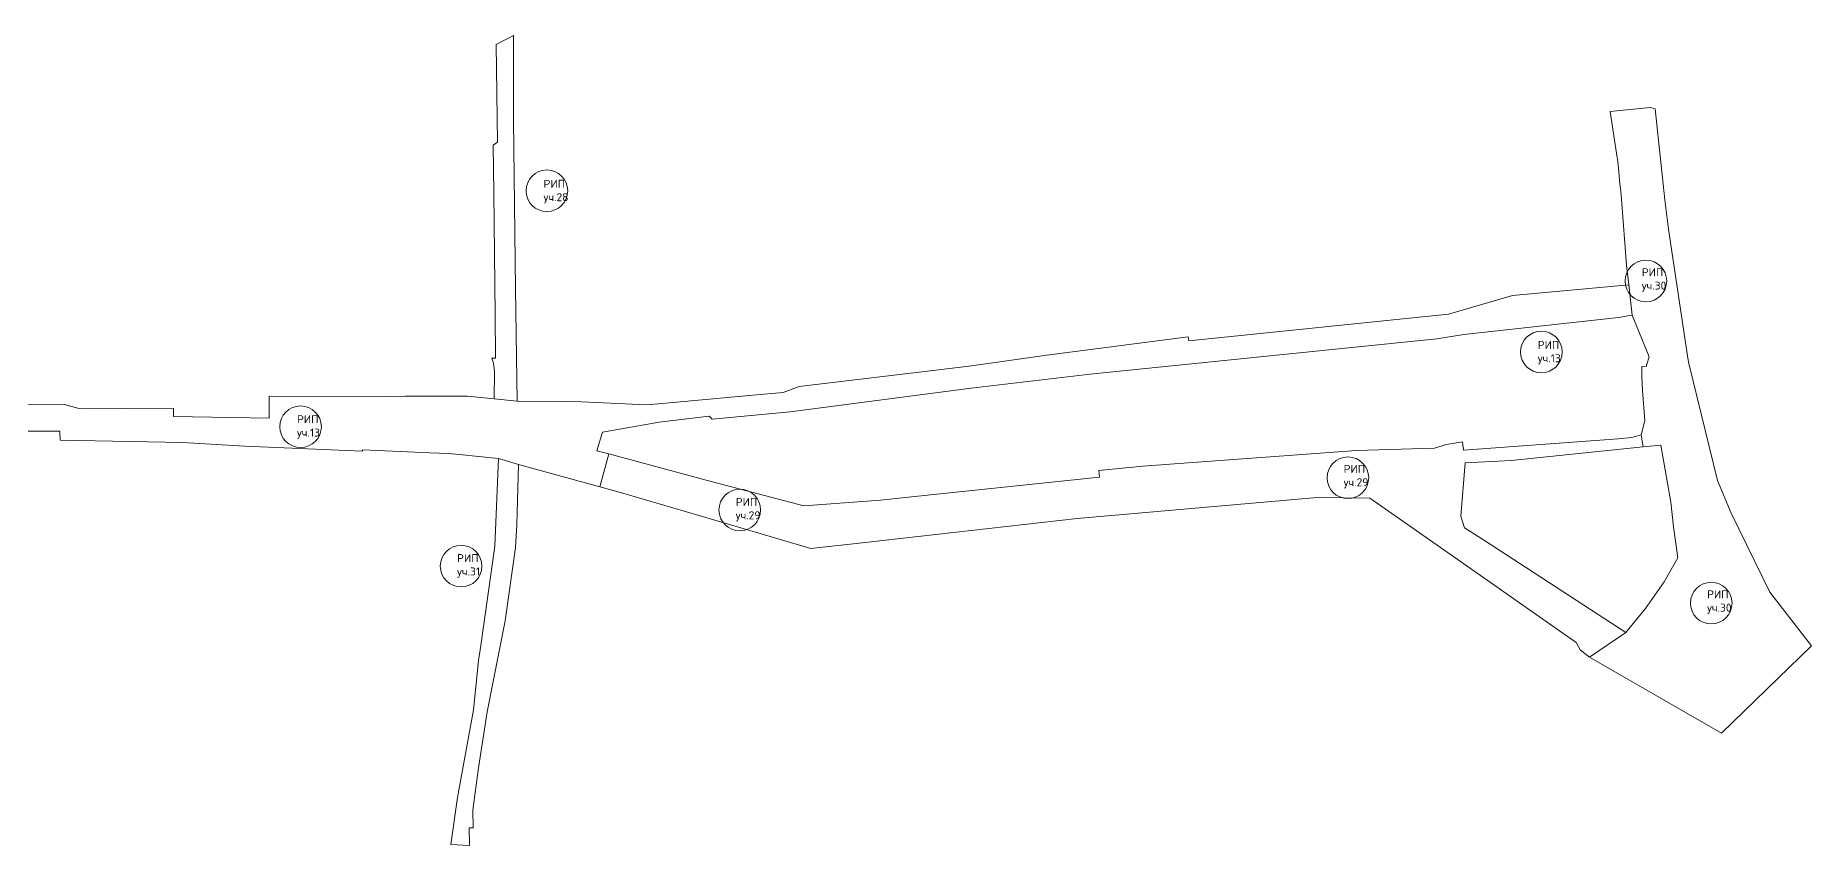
# Model space of a CAD drawing. Extents: x 1393021 to 1399299, y 356820 to 361044.
# Drawn here: x 1397849 to 1399299, y 359015 to 359677 of the extents above; entities that cross this region are included whole.
import ezdxf

# ---------------------------------------------------------------- set-up
doc = ezdxf.new("R2010")
doc.units = 0
doc.header["$MEASUREMENT"] = 0
doc.layers.add('РИП', color=42, linetype='Continuous')
doc.styles.get("Standard").update_dxf_attribs({"font": 'simplex.shx'})

msp = doc.modelspace()

# ---------------------------------------------------------------- linework, layer by layer
at = {"layer": 'РИП', "lineweight": 20}
for points in [[(1398242.3, 359378.4), (1398241.1, 359470.1), (1398239.3, 359608.2), (1398239.3, 359677.3), (1398225.1, 359670), (1398226.2, 359590.1), (1398222.7, 359587.6), (1398223.2, 359548.7), (1398224.3, 359449.3), (1398224.7, 359413.6), (1398221.7, 359413.6), (1398223, 359409.6), (1398223.8, 359402.8), (1398223.6, 359380.3), (1398242.3, 359378.4)], [(1399117.7, 359169.2), (1399225.7, 359107.2), (1399299.1, 359178.7), (1399265, 359222.4), (1399233.5, 359287), (1399222.2, 359313.8), (1399198.8, 359409.3), (1399198.1, 359413.5), (1399182.4, 359519), (1399179.2, 359543), (1399171.4, 359617.4), (1399167.3, 359618.3), (1399134.7, 359615.3), (1399140.1, 359579.1), (1399140.9, 359574.3), (1399141.8, 359565.5), (1399142.6, 359556.3), (1399143.4, 359549.8), (1399143.9, 359543.6), (1399148, 359489.7), (1399150, 359473.6), (1399152.7, 359448.7), (1399166.6, 359414.7), (1399164.6, 359408.7), (1399164.3, 359408.5), (1399164.4, 359407), (1399160.5, 359406.8), (1399160.6, 359398.5), (1399161.2, 359387.3), (1399163, 359362.7), (1399160.1, 359351), (1399161.7, 359341.1), (1399176, 359342.5), (1399184.1, 359296.1), (1399186.3, 359275.7), (1399189.9, 359250.4), (1399178.9, 359230.8), (1399163.6, 359209), (1399147.4, 359189.6), (1399117.7, 359169.2)], [(1398309.8, 359308.4), (1398317.1, 359335.4), (1398307.5, 359337.9), (1398311.9, 359353.1), (1398358.4, 359361.4), (1398399, 359366.2), (1398401.5, 359363.7), (1398465.2, 359369.9), (1398613, 359389), (1398710.3, 359400.6), (1398993.1, 359429.4), (1399015.2, 359433.1), (1399141.4, 359446.9), (1399152.7, 359448.7), (1399150, 359473.5), (1399054.9, 359464.7), (1399002.7, 359449.7), (1398790.6, 359427.7), (1398790.3, 359431), (1398674.9, 359416.2), (1398611.4, 359407.1), (1398472.5, 359390.4), (1398459.4, 359385.6), (1398437.7, 359383.6), (1398372.8, 359377.6), (1398348.2, 359375.5), (1398294.9, 359378), (1398283.5, 359378.2), (1398242.3, 359378.4), (1398223.6, 359380.3), (1398201.8, 359382.5), (1398161.7, 359382.5), (1398150.7, 359382.5), (1398122.8, 359382.1), (1398040, 359382.5), (1398039.8, 359364.6), (1397961.7, 359366.1), (1397961.7, 359372.7), (1397885.5, 359372.2), (1397872.9, 359375.9), (1397705.2, 359377)], [(1397840.1, 359353.9), (1397869.1, 359353.9), (1397869.1, 359352.6), (1397869.2, 359346.6), (1397969.2, 359344.6), (1398019.9, 359341.7), (1398116.1, 359337.7), (1398116.1, 359338.6), (1398134.6, 359338), (1398171.1, 359336.4), (1398186, 359335.7), (1398195, 359334.8), (1398227.2, 359331.6), (1398243.4, 359326.7), (1398309.8, 359308.4)], [(1398309.8, 359308.4), (1398324.9, 359304.5), (1398391.7, 359284.7), (1398482.1, 359258), (1398526.4, 359263), (1398699.6, 359282.7), (1398895.5, 359299.9), (1398938.6, 359299.2), (1398945.6, 359294.4), (1399007, 359251.3), (1399106.9, 359181.3), (1399110.2, 359175.2), (1399117.7, 359169.2), (1399147.4, 359189.6), (1399032.2, 359264.6), (1399015.9, 359275.1), (1399012.7, 359284.5), (1399016.4, 359328), (1399053.8, 359330), (1399161.7, 359341.1), (1399160.1, 359351), (1399152.3, 359348.8), (1399141.1, 359347.7), (1399014.9, 359338.4), (1399014.1, 359345.4), (1399001.1, 359343.2), (1398991.2, 359340.2), (1398927.5, 359338.2), (1398753.1, 359325.3), (1398717.3, 359321.9), (1398717.7, 359316.3), (1398564.4, 359300.3), (1398539, 359297.5), (1398476.5, 359292.9), (1398396.6, 359313.9), (1398317.1, 359335.4), (1398309.8, 359308.4)], [(1398203.4, 359015.5), (1398188.1, 359016.2), (1398193.7, 359054.6), (1398206.6, 359126.4), (1398210.9, 359166.7), (1398212.6, 359178.8), (1398224.1, 359259.9), (1398227.2, 359331.6), (1398243.4, 359326.7), (1398242.1, 359277.4), (1398241.1, 359258.9), (1398232.5, 359199.1), (1398217.8, 359124.7), (1398210.5, 359076.9), (1398206.2, 359044.3), (1398206.4, 359030), (1398203.3, 359030), (1398203.4, 359015.5)]]:
    msp.add_lwpolyline(points, dxfattribs=at)
at = {"layer": 'РИП', "lineweight": 0}
for centre in [(1398266.6, 359550.4), (1399163.9, 359476.7), (1399078.5, 359418.7), (1398065.5, 359357.6), (1398920.6, 359315.9), (1398424.1, 359289.6), (1398196.6, 359243.7), (1399217.2, 359213.5)]:
    msp.add_circle(centre, 17, dxfattribs=at)

# ---------------------------------------------------------------- texts
at = {"layer": 'РИП', "char_height": 6.53, "width": 6.533, "attachment_point": 1}
for s, insert in [('РИП\\Pуч.28', (1398263.9, 359559.3)), ('РИП\\Pуч.30', (1399160.5, 359487.1)), ('РИП\\Pуч.13', (1399075.6, 359427.7)), ('РИП\\Pуч.13', (1398062.6, 359367)), ('РИП\\Pуч.29', (1398917.1, 359326.4)), ('РИП\\Pуч.29', (1398420.8, 359299.4)), ('РИП\\Pуч.31', (1398193.3, 359253.5)), ('РИП\\Pуч.30', (1399213.8, 359223.9))]:
    msp.add_mtext(s, dxfattribs=dict(at, insert=insert))

doc.saveas('drawing.dxf')
